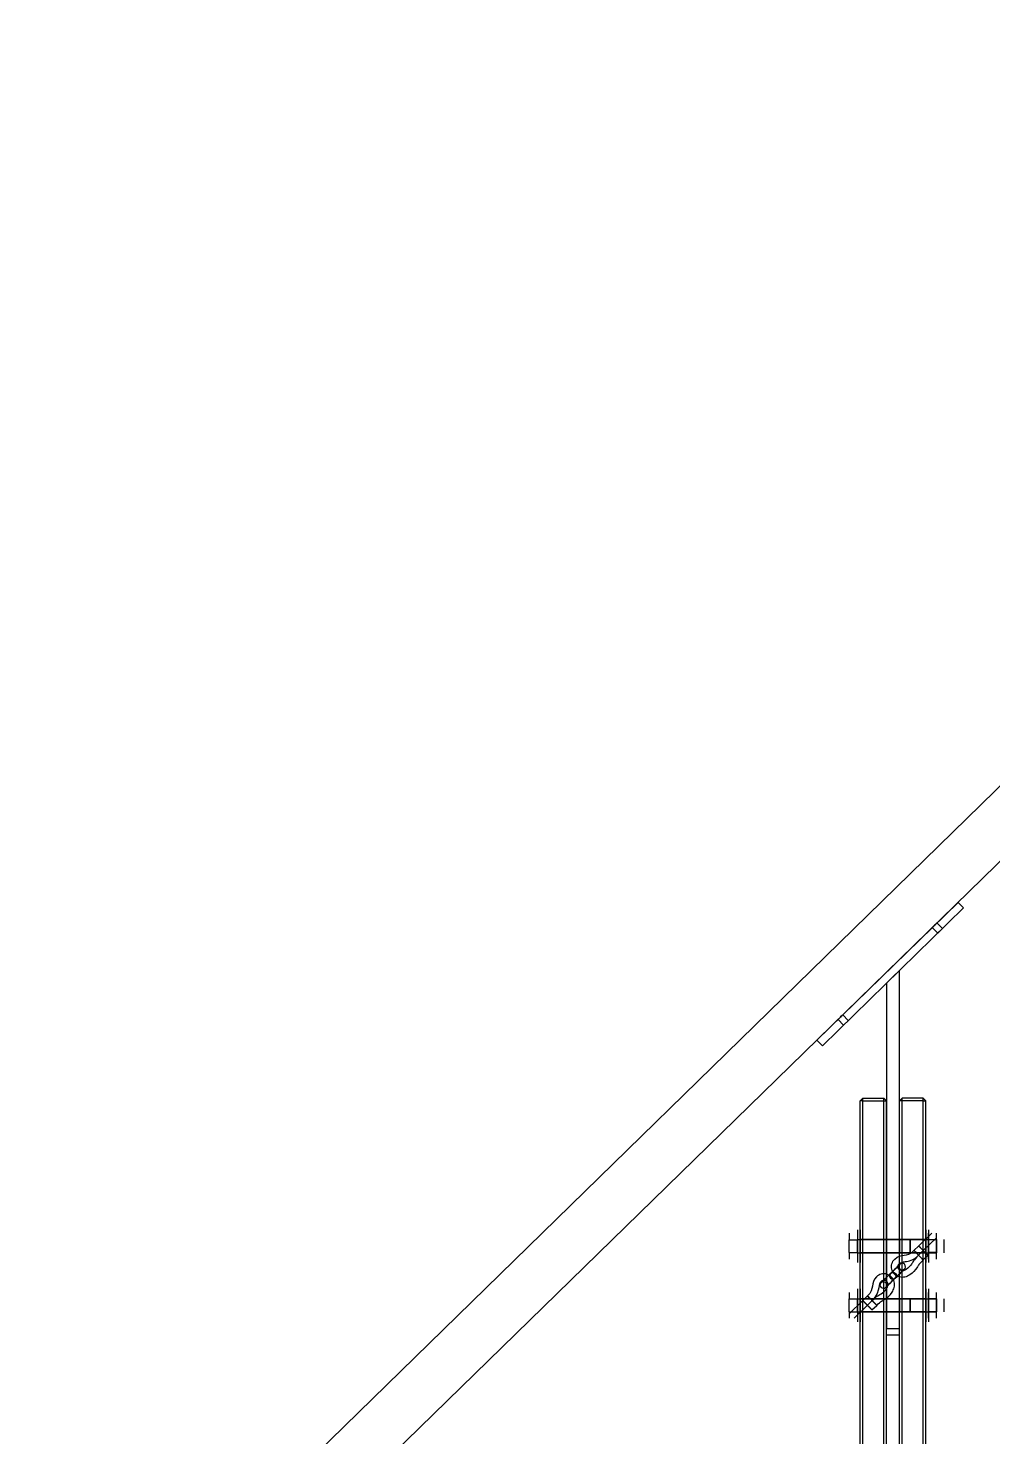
# Model space of a CAD drawing. Extents: x 0 to 2438, y 0 to 2056.
# Drawn here: x 734 to 1100, y 1137 to 1673 of the extents above; entities that cross this region are included whole.
import ezdxf

# ---------------------------------------------------------------- set-up
doc = ezdxf.new("R2010")
doc.units = 0
doc.layers.get('0').update_dxf_attribs({"linetype": 'CONTINUOUS'})

msp = doc.modelspace()

# ---------------------------------------------------------------- linework, layer by layer
at = {"color": 253}
for p, q in [((378.686, 677.736), (1398.38, 1673.15)), ((392.945, 663.127), (1412.64, 1658.54)), ((392.945, 663.127), (1412.64, 1658.54)), ((1087.01, 1340.67), (1033.34, 1288.28)), ((1087.01, 1340.67), (1033.34, 1288.28)), ((1089.11, 1338.52), (1087.01, 1340.67)), ((1089.11, 1338.52), (1087.01, 1340.67)), ((1035.44, 1286.13), (1089.11, 1338.52)), ((1077.17, 1331.06), (1079.27, 1328.92)), ((1078.96, 1332.81), (1081.06, 1330.66)), ((1064.77, 1314.77), (1059.77, 1309.89)), ((1062.21, 1312.27), (1064.77, 1314.77)), ((1062.24, 1312.29), (1064.77, 1314.77)), ((1062.27, 1312.33), (1064.77, 1314.77)), ((1062.44, 1312.5), (1064.77, 1314.77)), ((1064.77, 1178.63), (1064.77, 1314.77)), ((1059.77, 1309.89), (1059.77, 1178.63)), ((1043.18, 1297.88), (1045.28, 1295.74)), ((1041.39, 1296.14), (1043.49, 1293.99)), ((1033.34, 1288.28), (1035.44, 1286.13)), ((1033.34, 1288.28), (1035.44, 1286.13)), ((1049.77, 1265.13), (1050.77, 1266.13)), ((1049.77, 717.134), (1049.77, 1265.13)), ((1050.77, 1265.13), (1049.77, 1265.13)), ((1050.77, 1266.13), (1058.77, 1266.13)), ((1050.77, 1265.13), (1050.77, 1266.13)), ((1050.77, 717.134), (1050.77, 1265.13)), ((1050.77, 1265.13), (1058.77, 1265.13)), ((1058.77, 1265.13), (1058.77, 1266.13)), ((1059.77, 1265.13), (1058.77, 1266.13)), ((1058.77, 717.134), (1058.77, 1265.13)), ((1058.77, 1265.13), (1059.77, 1265.13)), ((1059.77, 1178.63), (1059.77, 1265.13)), ((1059.77, 717.134), (1059.77, 1265.13)), ((1064.77, 1265.13), (1065.77, 1266.13)), ((1064.77, 717.134), (1064.77, 1265.13)), ((1065.77, 1265.13), (1064.77, 1265.13)), ((1073.77, 1266.13), (1065.77, 1266.13)), ((1065.77, 1265.13), (1065.77, 1266.13)), ((1073.77, 1265.13), (1065.77, 1265.13)), ((1065.77, 717.134), (1065.77, 1265.13)), ((1074.77, 1265.13), (1073.77, 1266.13)), ((1073.77, 1265.13), (1073.77, 1266.13)), ((1073.77, 1265.13), (1074.77, 1265.13)), ((1073.77, 717.134), (1073.77, 1265.13)), ((1074.77, 717.134), (1074.77, 1265.13)), ((1045.57, 1214.79), (1045.57, 1212.34)), ((1045.57, 1207.43), (1045.57, 1212.34)), ((1045.57, 1212.34), (1048.77, 1212.34)), ((1048.77, 1216.13), (1048.77, 1203.64)), ((1048.77, 1214.79), (1048.77, 1212.34)), ((1048.77, 1214.79), (1048.77, 1212.34)), ((1048.77, 1209.88), (1048.77, 1212.38)), ((1048.77, 1212.38), (1048.77, 1207.38)), ((1048.77, 1212.34), (1048.77, 1212.38)), ((1048.77, 1212.38), (1048.77, 1212.34)), ((1048.77, 1212.38), (1049.77, 1212.38)), ((1048.77, 1212.38), (1064.77, 1212.38)), ((1048.77, 1212.34), (1048.77, 1211.53)), ((1048.77, 1211.53), (1048.77, 1212.34)), ((1048.77, 1207.43), (1048.77, 1212.34)), ((1048.77, 1207.43), (1048.77, 1212.34)), ((1048.77, 1211.53), (1048.77, 1210.69)), ((1048.77, 1210.69), (1048.77, 1211.53)), ((1049.77, 1209.88), (1049.77, 1216.13)), ((1049.77, 1216.13), (1049.77, 1203.64)), ((1049.77, 1209.88), (1049.77, 1212.38)), ((1049.77, 1212.38), (1049.77, 1207.38)), ((1049.77, 1209.88), (1049.77, 1212.38)), ((1049.77, 1212.38), (1049.77, 1207.38)), ((1059.77, 1212.38), (1049.77, 1212.38)), ((1059.77, 1209.88), (1059.77, 1212.38)), ((1059.77, 1212.38), (1059.77, 1207.38)), ((1059.77, 1209.88), (1059.77, 1212.38)), ((1059.77, 1212.38), (1059.77, 1207.38)), ((1064.77, 1212.38), (1059.77, 1212.38)), ((1064.77, 1209.88), (1064.77, 1212.38)), ((1064.77, 1212.38), (1064.77, 1207.38)), ((1064.77, 1209.88), (1064.77, 1212.38)), ((1064.77, 1212.38), (1064.77, 1207.38)), ((1064.77, 1212.38), (1068.77, 1212.38)), ((1074.77, 1212.38), (1064.77, 1212.38)), ((1068.77, 1207.38), (1068.77, 1212.38)), ((1068.77, 1212.38), (1068.77, 1209.88)), ((1068.77, 1212.38), (1078.77, 1212.38)), ((1077, 1214.79), (1072.06, 1209.97)), ((1073.81, 1208.19), (1078.77, 1213.03)), ((1074.77, 1209.88), (1074.77, 1216.13)), ((1074.77, 1216.13), (1074.77, 1203.64)), ((1074.77, 1209.88), (1074.77, 1212.38)), ((1074.77, 1212.38), (1074.77, 1207.38)), ((1074.77, 1209.88), (1074.77, 1212.38)), ((1074.77, 1212.38), (1074.77, 1207.38)), ((1074.77, 1212.38), (1075.77, 1212.38)), ((1075.77, 1216.13), (1075.77, 1203.64)), ((1075.77, 1212.34), (1075.77, 1214.79)), ((1075.77, 1212.34), (1075.77, 1214.79)), ((1075.77, 1209.88), (1075.77, 1212.38)), ((1075.77, 1212.38), (1075.77, 1207.38)), ((1075.77, 1209.88), (1075.77, 1212.38)), ((1075.77, 1212.38), (1075.77, 1207.38)), ((1075.77, 1212.38), (1078.77, 1212.38)), ((1075.77, 1212.34), (1075.77, 1207.43)), ((1078.77, 1212.34), (1075.77, 1212.34)), ((1075.77, 1212.34), (1075.77, 1207.43)), ((1078.77, 1212.34), (1078.77, 1214.79)), ((1078.77, 1209.88), (1078.77, 1212.38)), ((1078.77, 1212.38), (1078.77, 1207.38)), ((1078.77, 1212.34), (1078.77, 1207.43)), ((1081.77, 1207.38), (1081.77, 1212.38)), ((1045.57, 1207.43), (1045.57, 1204.98)), ((1045.57, 1207.43), (1048.77, 1207.43)), ((1048.77, 1210.69), (1048.77, 1209.88)), ((1048.77, 1209.07), (1048.77, 1210.69)), ((1048.77, 1207.38), (1048.77, 1209.88)), ((1048.77, 1209.88), (1048.77, 1209.07)), ((1048.77, 1208.24), (1048.77, 1209.07)), ((1048.77, 1209.07), (1048.77, 1208.24)), ((1048.77, 1207.43), (1048.77, 1208.24)), ((1048.77, 1208.24), (1048.77, 1207.43)), ((1048.77, 1207.43), (1048.77, 1207.38)), ((1048.77, 1207.38), (1048.77, 1207.43)), ((1048.77, 1207.43), (1048.77, 1204.98)), ((1048.77, 1207.43), (1048.77, 1204.98)), ((1048.77, 1207.38), (1049.77, 1207.38)), ((1048.77, 1207.38), (1064.77, 1207.38)), ((1049.77, 1203.64), (1049.77, 1209.88)), ((1049.77, 1207.38), (1049.77, 1209.88)), ((1049.77, 1207.38), (1049.77, 1209.88)), ((1059.77, 1207.38), (1049.77, 1207.38)), ((1059.77, 1207.38), (1059.77, 1209.88)), ((1059.77, 1207.38), (1059.77, 1209.88)), ((1064.77, 1207.38), (1059.77, 1207.38)), ((1064.77, 1207.38), (1064.77, 1209.88)), ((1064.77, 1207.38), (1064.77, 1209.88)), ((1064.77, 1207.38), (1068.77, 1207.38)), ((1074.77, 1207.38), (1064.77, 1207.38)), ((1068.77, 1209.88), (1068.77, 1207.38)), ((1068.77, 1207.38), (1078.77, 1207.38)), ((1070.27, 1208.23), (1072.06, 1209.97)), ((1073.81, 1208.19), (1072.02, 1206.44)), ((1072.02, 1206.44), (1073.81, 1208.19)), ((1072.04, 1206.42), (1072.02, 1206.44)), ((1072.02, 1206.44), (1072.04, 1206.42)), ((1072.11, 1206.35), (1072.04, 1206.42)), ((1072.04, 1206.42), (1072.11, 1206.35)), ((1072.06, 1209.97), (1072.08, 1209.95)), ((1072.08, 1209.95), (1072.06, 1209.97)), ((1072.08, 1209.95), (1072.06, 1209.97)), ((1072.06, 1209.97), (1072.08, 1209.95)), ((1072.08, 1209.95), (1072.15, 1209.89)), ((1072.15, 1209.89), (1072.08, 1209.95)), ((1072.15, 1209.89), (1072.08, 1209.95)), ((1072.08, 1209.95), (1072.15, 1209.89)), ((1072.21, 1206.25), (1072.11, 1206.35)), ((1072.11, 1206.35), (1072.21, 1206.25)), ((1072.15, 1209.89), (1072.25, 1209.78)), ((1072.25, 1209.78), (1072.15, 1209.89)), ((1072.25, 1209.78), (1072.15, 1209.89)), ((1072.15, 1209.89), (1072.25, 1209.78)), ((1072.35, 1206.1), (1072.21, 1206.25)), ((1072.21, 1206.25), (1072.35, 1206.1)), ((1072.25, 1209.78), (1072.4, 1209.64)), ((1072.4, 1209.64), (1072.25, 1209.78)), ((1072.4, 1209.64), (1072.25, 1209.78)), ((1072.25, 1209.78), (1072.4, 1209.64)), ((1072.51, 1205.93), (1072.35, 1206.1)), ((1072.35, 1206.1), (1072.51, 1205.93)), ((1072.4, 1209.64), (1072.56, 1209.47)), ((1072.56, 1209.47), (1072.4, 1209.64)), ((1072.56, 1209.47), (1072.4, 1209.64)), ((1072.4, 1209.64), (1072.56, 1209.47)), ((1072.7, 1205.75), (1072.51, 1205.93)), ((1072.51, 1205.93), (1072.7, 1205.75)), ((1072.56, 1209.47), (1072.74, 1209.28)), ((1072.74, 1209.28), (1072.56, 1209.47)), ((1072.74, 1209.28), (1072.56, 1209.47)), ((1072.56, 1209.47), (1072.74, 1209.28)), ((1072.9, 1205.55), (1072.7, 1205.75)), ((1072.7, 1205.75), (1072.9, 1205.55)), ((1072.74, 1209.28), (1073.13, 1208.88)), ((1073.13, 1208.88), (1072.74, 1209.28)), ((1073.13, 1208.88), (1072.74, 1209.28)), ((1072.74, 1209.28), (1073.13, 1208.88)), ((1073.09, 1205.35), (1072.9, 1205.55)), ((1072.9, 1205.55), (1073.09, 1205.35)), ((1073.13, 1208.88), (1073.32, 1208.69)), ((1073.32, 1208.69), (1073.13, 1208.88)), ((1073.32, 1208.69), (1073.13, 1208.88)), ((1073.13, 1208.88), (1073.32, 1208.69)), ((1073.32, 1208.69), (1073.48, 1208.52)), ((1073.48, 1208.52), (1073.32, 1208.69)), ((1073.48, 1208.52), (1073.32, 1208.69)), ((1073.32, 1208.69), (1073.48, 1208.52)), ((1073.48, 1208.52), (1073.62, 1208.38)), ((1073.62, 1208.38), (1073.48, 1208.52)), ((1073.62, 1208.38), (1073.48, 1208.52)), ((1073.48, 1208.52), (1073.62, 1208.38)), ((1073.62, 1208.38), (1073.72, 1208.27)), ((1073.72, 1208.27), (1073.62, 1208.38)), ((1073.72, 1208.27), (1073.62, 1208.38)), ((1073.62, 1208.38), (1073.72, 1208.27)), ((1073.72, 1208.27), (1073.79, 1208.21)), ((1073.79, 1208.21), (1073.72, 1208.27)), ((1073.79, 1208.21), (1073.72, 1208.27)), ((1073.72, 1208.27), (1073.79, 1208.21)), ((1075.56, 1206.4), (1073.77, 1204.65)), ((1073.79, 1208.21), (1073.81, 1208.19)), ((1073.81, 1208.19), (1073.79, 1208.21)), ((1073.81, 1208.19), (1073.79, 1208.21)), ((1073.79, 1208.21), (1073.81, 1208.19)), ((1073.83, 1208.17), (1073.81, 1208.19)), ((1073.81, 1208.19), (1073.83, 1208.17)), ((1073.9, 1208.1), (1073.83, 1208.17)), ((1073.83, 1208.17), (1073.9, 1208.1)), ((1074, 1207.99), (1073.9, 1208.1)), ((1073.9, 1208.1), (1074, 1207.99)), ((1074.14, 1207.85), (1074, 1207.99)), ((1074, 1207.99), (1074.14, 1207.85)), ((1074.3, 1207.68), (1074.14, 1207.85)), ((1074.14, 1207.85), (1074.3, 1207.68)), ((1074.49, 1207.49), (1074.3, 1207.68)), ((1074.3, 1207.68), (1074.49, 1207.49)), ((1074.68, 1207.29), (1074.49, 1207.49)), ((1074.49, 1207.49), (1074.68, 1207.29)), ((1074.88, 1207.09), (1074.68, 1207.29)), ((1074.68, 1207.29), (1074.88, 1207.09)), ((1074.77, 1203.64), (1074.77, 1209.88)), ((1074.77, 1207.38), (1074.77, 1209.88)), ((1074.77, 1207.38), (1074.77, 1209.88)), ((1074.77, 1207.38), (1075.77, 1207.38)), ((1075.06, 1206.9), (1074.88, 1207.09)), ((1074.88, 1207.09), (1075.06, 1206.9)), ((1075.23, 1206.74), (1075.06, 1206.9)), ((1075.06, 1206.9), (1075.23, 1206.74)), ((1075.37, 1206.6), (1075.23, 1206.74)), ((1075.23, 1206.74), (1075.37, 1206.6)), ((1075.47, 1206.49), (1075.37, 1206.6)), ((1075.37, 1206.6), (1075.47, 1206.49)), ((1075.53, 1206.42), (1075.47, 1206.49)), ((1075.47, 1206.49), (1075.53, 1206.42)), ((1075.56, 1206.4), (1075.53, 1206.42)), ((1075.53, 1206.42), (1075.56, 1206.4)), ((1075.77, 1207.38), (1075.77, 1209.88)), ((1075.77, 1207.38), (1075.77, 1209.88)), ((1078.77, 1207.43), (1075.77, 1207.43)), ((1075.77, 1204.98), (1075.77, 1207.43)), ((1075.77, 1204.98), (1075.77, 1207.43)), ((1075.77, 1207.38), (1078.77, 1207.38)), ((1078.77, 1207.38), (1078.77, 1209.88)), ((1078.77, 1204.98), (1078.77, 1207.43)), ((1073.27, 1205.16), (1073.09, 1205.35)), ((1073.09, 1205.35), (1073.27, 1205.16)), ((1073.44, 1204.99), (1073.27, 1205.16)), ((1073.27, 1205.16), (1073.44, 1204.99)), ((1073.58, 1204.85), (1073.44, 1204.99)), ((1073.44, 1204.99), (1073.58, 1204.85)), ((1073.68, 1204.74), (1073.58, 1204.85)), ((1073.58, 1204.85), (1073.68, 1204.74)), ((1073.75, 1204.67), (1073.68, 1204.74)), ((1073.68, 1204.74), (1073.75, 1204.67)), ((1073.77, 1204.65), (1073.75, 1204.67)), ((1073.75, 1204.67), (1073.77, 1204.65)), ((1063.17, 1199.51), (1063.17, 1199.51)), ((1045.57, 1192.29), (1045.57, 1189.84)), ((1045.57, 1184.93), (1045.57, 1189.84)), ((1045.57, 1189.84), (1048.77, 1189.84)), ((1048.77, 1193.63), (1048.77, 1181.13)), ((1048.77, 1192.29), (1048.77, 1189.84)), ((1048.77, 1192.29), (1048.77, 1189.84)), ((1048.77, 1187.38), (1048.77, 1189.88)), ((1048.77, 1189.88), (1048.77, 1184.88)), ((1048.77, 1189.84), (1048.77, 1189.88)), ((1048.77, 1189.88), (1048.77, 1189.84)), ((1048.77, 1189.88), (1049.77, 1189.88)), ((1048.77, 1189.88), (1064.77, 1189.88)), ((1048.77, 1189.84), (1048.77, 1189.02)), ((1048.77, 1189.02), (1048.77, 1189.84)), ((1048.77, 1184.93), (1048.77, 1189.84)), ((1048.77, 1184.93), (1048.77, 1189.84)), ((1049.77, 1187.38), (1049.77, 1193.63)), ((1049.77, 1193.63), (1049.77, 1181.13)), ((1049.77, 1187.38), (1049.77, 1189.88)), ((1049.77, 1189.88), (1049.77, 1184.88)), ((1049.77, 1187.38), (1049.77, 1189.88)), ((1049.77, 1189.88), (1049.77, 1184.88)), ((1059.77, 1189.88), (1049.77, 1189.88)), ((1052.6, 1190.97), (1050.81, 1189.22)), ((1059.77, 1187.38), (1059.77, 1189.88)), ((1059.77, 1189.88), (1059.77, 1184.88)), ((1059.77, 1187.38), (1059.77, 1189.88)), ((1059.77, 1189.88), (1059.77, 1184.88)), ((1064.77, 1189.88), (1059.77, 1189.88)), ((1064.77, 1187.38), (1064.77, 1189.88)), ((1064.77, 1189.88), (1064.77, 1184.88)), ((1064.77, 1187.38), (1064.77, 1189.88)), ((1064.77, 1189.88), (1064.77, 1184.88)), ((1064.77, 1189.88), (1068.77, 1189.88)), ((1074.77, 1189.88), (1064.77, 1189.88)), ((1068.77, 1184.88), (1068.77, 1189.88)), ((1068.77, 1189.88), (1068.77, 1187.38)), ((1068.77, 1189.88), (1078.77, 1189.88)), ((1074.77, 1187.38), (1074.77, 1193.63)), ((1074.77, 1193.63), (1074.77, 1181.13)), ((1074.77, 1187.38), (1074.77, 1189.88)), ((1074.77, 1189.88), (1074.77, 1184.88)), ((1074.77, 1187.38), (1074.77, 1189.88)), ((1074.77, 1189.88), (1074.77, 1184.88)), ((1074.77, 1189.88), (1075.77, 1189.88)), ((1075.77, 1193.63), (1075.77, 1181.13)), ((1075.77, 1189.84), (1075.77, 1192.29)), ((1075.77, 1189.84), (1075.77, 1192.29)), ((1075.77, 1187.38), (1075.77, 1189.88)), ((1075.77, 1189.88), (1075.77, 1184.88)), ((1075.77, 1187.38), (1075.77, 1189.88)), ((1075.77, 1189.88), (1075.77, 1184.88)), ((1075.77, 1189.88), (1078.77, 1189.88)), ((1075.77, 1189.84), (1075.77, 1184.93)), ((1078.77, 1189.84), (1075.77, 1189.84)), ((1075.77, 1189.84), (1075.77, 1184.93)), ((1078.77, 1189.84), (1078.77, 1192.29)), ((1078.77, 1187.38), (1078.77, 1189.88)), ((1078.77, 1189.88), (1078.77, 1184.88)), ((1078.77, 1189.84), (1078.77, 1184.93)), ((1081.77, 1184.88), (1081.77, 1189.88)), ((1050.81, 1189.22), (1045.57, 1184.11)), ((1045.57, 1184.93), (1045.57, 1182.48)), ((1045.57, 1184.93), (1048.77, 1184.93)), ((1047.47, 1182.48), (1052.55, 1187.44)), ((1048.77, 1189.02), (1048.77, 1188.19)), ((1048.77, 1188.19), (1048.77, 1189.02)), ((1048.77, 1188.19), (1048.77, 1187.38)), ((1048.77, 1186.57), (1048.77, 1188.19)), ((1048.77, 1184.88), (1048.77, 1187.38)), ((1048.77, 1187.38), (1048.77, 1186.57)), ((1048.77, 1185.74), (1048.77, 1186.57)), ((1048.77, 1186.57), (1048.77, 1185.74)), ((1048.77, 1184.93), (1048.77, 1185.74)), ((1048.77, 1185.74), (1048.77, 1184.93)), ((1048.77, 1184.93), (1048.77, 1184.88)), ((1048.77, 1184.88), (1048.77, 1184.93)), ((1048.77, 1184.93), (1048.77, 1182.48)), ((1048.77, 1184.93), (1048.77, 1182.48)), ((1048.77, 1184.88), (1049.77, 1184.88)), ((1048.77, 1184.88), (1064.77, 1184.88)), ((1049.77, 1181.13), (1049.77, 1187.38)), ((1049.77, 1184.88), (1049.77, 1187.38)), ((1049.77, 1184.88), (1049.77, 1187.38)), ((1059.77, 1184.88), (1049.77, 1184.88)), ((1050.81, 1189.22), (1050.83, 1189.2)), ((1050.83, 1189.2), (1050.81, 1189.22)), ((1050.83, 1189.2), (1050.81, 1189.22)), ((1050.81, 1189.22), (1050.83, 1189.2)), ((1050.83, 1189.2), (1050.89, 1189.14)), ((1050.89, 1189.14), (1050.83, 1189.2)), ((1050.89, 1189.14), (1050.83, 1189.2)), ((1050.83, 1189.2), (1050.89, 1189.14)), ((1050.89, 1189.14), (1051, 1189.03)), ((1051, 1189.03), (1050.89, 1189.14)), ((1051, 1189.03), (1050.89, 1189.14)), ((1050.89, 1189.14), (1051, 1189.03)), ((1051, 1189.03), (1051.14, 1188.89)), ((1051.14, 1188.89), (1051, 1189.03)), ((1051.14, 1188.89), (1051, 1189.03)), ((1051, 1189.03), (1051.14, 1188.89)), ((1051.14, 1188.89), (1051.3, 1188.72)), ((1051.3, 1188.72), (1051.14, 1188.89)), ((1051.3, 1188.72), (1051.14, 1188.89)), ((1051.14, 1188.89), (1051.3, 1188.72)), ((1051.3, 1188.72), (1051.49, 1188.53)), ((1051.49, 1188.53), (1051.3, 1188.72)), ((1051.49, 1188.53), (1051.3, 1188.72)), ((1051.3, 1188.72), (1051.49, 1188.53)), ((1051.49, 1188.53), (1051.68, 1188.33)), ((1051.68, 1188.33), (1051.49, 1188.53)), ((1051.68, 1188.33), (1051.49, 1188.53)), ((1051.49, 1188.53), (1051.68, 1188.33)), ((1051.68, 1188.33), (1051.88, 1188.13)), ((1051.88, 1188.13), (1051.68, 1188.33)), ((1051.88, 1188.13), (1051.68, 1188.33)), ((1051.68, 1188.33), (1051.88, 1188.13)), ((1051.88, 1188.13), (1052.06, 1187.94)), ((1052.06, 1187.94), (1051.88, 1188.13)), ((1052.06, 1187.94), (1051.88, 1188.13)), ((1051.88, 1188.13), (1052.06, 1187.94)), ((1052.06, 1187.94), (1052.23, 1187.77)), ((1052.23, 1187.77), (1052.06, 1187.94)), ((1052.23, 1187.77), (1052.06, 1187.94)), ((1052.06, 1187.94), (1052.23, 1187.77)), ((1052.23, 1187.77), (1052.36, 1187.63)), ((1052.36, 1187.63), (1052.23, 1187.77)), ((1052.36, 1187.63), (1052.23, 1187.77)), ((1052.23, 1187.77), (1052.36, 1187.63)), ((1052.36, 1187.63), (1052.47, 1187.52)), ((1052.47, 1187.52), (1052.36, 1187.63)), ((1052.47, 1187.52), (1052.36, 1187.63)), ((1052.36, 1187.63), (1052.47, 1187.52)), ((1052.47, 1187.52), (1052.53, 1187.46)), ((1052.53, 1187.46), (1052.47, 1187.52)), ((1052.53, 1187.46), (1052.47, 1187.52)), ((1052.47, 1187.52), (1052.53, 1187.46)), ((1052.53, 1187.46), (1052.55, 1187.44)), ((1052.55, 1187.44), (1052.53, 1187.46)), ((1052.55, 1187.44), (1052.53, 1187.46)), ((1052.53, 1187.46), (1052.55, 1187.44)), ((1052.55, 1187.44), (1054.34, 1189.18)), ((1054.34, 1189.18), (1052.55, 1187.44)), ((1052.58, 1187.41), (1052.55, 1187.44)), ((1052.55, 1187.44), (1052.58, 1187.41)), ((1052.64, 1187.35), (1052.58, 1187.41)), ((1052.58, 1187.41), (1052.64, 1187.35)), ((1052.75, 1187.24), (1052.64, 1187.35)), ((1052.64, 1187.35), (1052.75, 1187.24)), ((1052.88, 1187.1), (1052.75, 1187.24)), ((1052.75, 1187.24), (1052.88, 1187.1)), ((1053.05, 1186.93), (1052.88, 1187.1)), ((1052.88, 1187.1), (1053.05, 1186.93)), ((1053.23, 1186.74), (1053.05, 1186.93)), ((1053.05, 1186.93), (1053.23, 1186.74)), ((1053.43, 1186.54), (1053.23, 1186.74)), ((1053.23, 1186.74), (1053.43, 1186.54)), ((1053.62, 1186.34), (1053.43, 1186.54)), ((1053.43, 1186.54), (1053.62, 1186.34)), ((1053.81, 1186.15), (1053.62, 1186.34)), ((1053.62, 1186.34), (1053.81, 1186.15)), ((1053.97, 1185.98), (1053.81, 1186.15)), ((1053.81, 1186.15), (1053.97, 1185.98)), ((1054.11, 1185.84), (1053.97, 1185.98)), ((1053.97, 1185.98), (1054.11, 1185.84)), ((1054.21, 1185.74), (1054.11, 1185.84)), ((1054.11, 1185.84), (1054.21, 1185.74)), ((1054.28, 1185.67), (1054.21, 1185.74)), ((1054.21, 1185.74), (1054.28, 1185.67)), ((1054.3, 1185.65), (1054.28, 1185.67)), ((1054.28, 1185.67), (1054.3, 1185.65)), ((1054.3, 1185.65), (1056.09, 1187.39)), ((1054.36, 1189.16), (1054.34, 1189.18)), ((1054.34, 1189.18), (1054.36, 1189.16)), ((1054.43, 1189.09), (1054.36, 1189.16)), ((1054.36, 1189.16), (1054.43, 1189.09)), ((1054.53, 1188.99), (1054.43, 1189.09)), ((1054.43, 1189.09), (1054.53, 1188.99)), ((1054.67, 1188.84), (1054.53, 1188.99)), ((1054.53, 1188.99), (1054.67, 1188.84)), ((1054.84, 1188.68), (1054.67, 1188.84)), ((1054.67, 1188.84), (1054.84, 1188.68)), ((1055.02, 1188.49), (1054.84, 1188.68)), ((1054.84, 1188.68), (1055.02, 1188.49)), ((1055.22, 1188.29), (1055.02, 1188.49)), ((1055.02, 1188.49), (1055.22, 1188.29)), ((1055.41, 1188.09), (1055.22, 1188.29)), ((1055.22, 1188.29), (1055.41, 1188.09)), ((1055.6, 1187.9), (1055.41, 1188.09)), ((1055.41, 1188.09), (1055.6, 1187.9)), ((1055.76, 1187.73), (1055.6, 1187.9)), ((1055.6, 1187.9), (1055.76, 1187.73)), ((1055.9, 1187.59), (1055.76, 1187.73)), ((1055.76, 1187.73), (1055.9, 1187.59)), ((1056, 1187.48), (1055.9, 1187.59)), ((1055.9, 1187.59), (1056, 1187.48)), ((1056.07, 1187.41), (1056, 1187.48)), ((1056, 1187.48), (1056.07, 1187.41)), ((1056.09, 1187.39), (1056.07, 1187.41)), ((1056.07, 1187.41), (1056.09, 1187.39)), ((1059.77, 1184.88), (1059.77, 1187.38)), ((1059.77, 1184.88), (1059.77, 1187.38)), ((1064.77, 1184.88), (1059.77, 1184.88)), ((1064.77, 1184.88), (1064.77, 1187.38)), ((1064.77, 1184.88), (1064.77, 1187.38)), ((1064.77, 1184.88), (1068.77, 1184.88)), ((1074.77, 1184.88), (1064.77, 1184.88)), ((1068.77, 1187.38), (1068.77, 1184.88)), ((1068.77, 1184.88), (1078.77, 1184.88)), ((1074.77, 1181.13), (1074.77, 1187.38)), ((1074.77, 1184.88), (1074.77, 1187.38)), ((1074.77, 1184.88), (1074.77, 1187.38)), ((1074.77, 1184.88), (1075.77, 1184.88)), ((1075.77, 1184.88), (1075.77, 1187.38)), ((1075.77, 1184.88), (1075.77, 1187.38)), ((1078.77, 1184.93), (1075.77, 1184.93)), ((1075.77, 1182.48), (1075.77, 1184.93)), ((1075.77, 1182.48), (1075.77, 1184.93)), ((1075.77, 1184.88), (1078.77, 1184.88)), ((1078.77, 1184.88), (1078.77, 1187.38)), ((1078.77, 1182.48), (1078.77, 1184.93)), ((1059.77, 1176.13), (1059.77, 1178.63)), ((1059.77, 1178.63), (1064.77, 1178.63)), ((1059.77, 1176.13), (1064.77, 1176.13)), ((1064.77, 1176.13), (1064.77, 1178.63))]:
    msp.add_line(p, q, dxfattribs=at)
for points in [[(1078.06, 1331.94), (1077.57, 1331.45), (1077.17, 1331.06), (1077.17, 1331.06)], [(1077.17, 1331.06), (1077.17, 1331.06), (1077.57, 1331.45), (1078.06, 1331.94)], [(1078.06, 1331.94), (1078.56, 1332.42), (1078.96, 1332.81), (1078.96, 1332.81)], [(1078.96, 1332.81), (1078.96, 1332.81), (1078.56, 1332.42), (1078.06, 1331.94)], [(1079.27, 1328.92), (1079.27, 1328.92), (1079.67, 1329.31), (1080.16, 1329.79)], [(1042.29, 1297.01), (1041.79, 1296.53), (1041.39, 1296.14), (1041.39, 1296.14)], [(1041.39, 1296.14), (1041.39, 1296.14), (1041.79, 1296.53), (1042.29, 1297.01)], [(1042.29, 1297.01), (1042.78, 1297.49), (1043.18, 1297.88), (1043.18, 1297.88)], [(1043.18, 1297.88), (1043.18, 1297.88), (1042.78, 1297.49), (1042.29, 1297.01)], [(1043.49, 1293.99), (1043.49, 1293.99), (1043.89, 1294.38), (1044.38, 1294.86)], [(1062.94, 1205), (1065.4, 1207.25), (1067.63, 1205.55), (1070.27, 1208.23)], [(1069.22, 1204.56), (1070.09, 1204.89), (1071.03, 1205.47), (1072.02, 1206.44)], [(1072.02, 1206.44), (1071.09, 1205.53), (1070.54, 1204.87), (1070.14, 1204.33)], [(1070.27, 1208.23), (1070.27, 1208.23), (1070.37, 1208.13), (1070.53, 1207.97)], [(1070.53, 1207.97), (1070.37, 1208.13), (1070.27, 1208.23), (1070.27, 1208.23)], [(1070.53, 1207.97), (1070.69, 1207.8), (1070.92, 1207.57), (1071.15, 1207.34)], [(1071.15, 1207.34), (1070.92, 1207.57), (1070.69, 1207.8), (1070.53, 1207.97)], [(1071.15, 1207.34), (1071.38, 1207.1), (1071.6, 1206.87), (1071.77, 1206.7)], [(1071.77, 1206.7), (1071.6, 1206.87), (1071.38, 1207.1), (1071.15, 1207.34)], [(1071.77, 1206.7), (1071.93, 1206.54), (1072.02, 1206.44), (1072.02, 1206.44)], [(1072.02, 1206.44), (1072.02, 1206.44), (1071.93, 1206.54), (1071.77, 1206.7)], [(1061.31, 1199.44), (1062.06, 1200.17), (1062.81, 1200.9), (1063.43, 1201.51)], [(1063.49, 1201.57), (1062.88, 1200.98), (1062.14, 1200.26), (1061.4, 1199.53)], [(1061.84, 1201.09), (1061.5, 1202.5), (1061.91, 1203.98), (1062.94, 1205)], [(1062.88, 1199.27), (1062.4, 1199.77), (1062.03, 1200.39), (1061.84, 1201.09)], [(1063.15, 1197.74), (1064.08, 1198.65), (1065, 1199.55), (1065.66, 1200.2)], [(1063.43, 1201.51), (1064.04, 1202.11), (1064.52, 1202.58), (1064.77, 1202.82)], [(1064.77, 1202.82), (1064.53, 1202.59), (1064.08, 1202.14), (1063.49, 1201.57)], [(1064.27, 1201.71), (1064.21, 1201.95), (1064.21, 1202.24), (1064.29, 1202.51)], [(1064.77, 1200.92), (1064.52, 1201.14), (1064.34, 1201.43), (1064.27, 1201.71)], [(1064.29, 1202.51), (1064.37, 1202.79), (1064.51, 1203.04), (1064.69, 1203.21)], [(1064.77, 1202.76), (1064.54, 1202.38), (1064.54, 1201.88), (1064.77, 1201.49)], [(1064.69, 1203.21), (1064.72, 1203.24), (1064.74, 1203.26), (1064.77, 1203.29)], [(1064.77, 1203.29), (1064.95, 1203.44), (1065.24, 1203.59), (1065.63, 1203.72)], [(1064.77, 1202.82), (1064.91, 1202.95), (1064.98, 1203.02), (1064.98, 1203.02)], [(1064.86, 1202.91), (1064.84, 1202.88), (1064.8, 1202.85), (1064.77, 1202.82)], [(1064.87, 1202.91), (1064.84, 1202.86), (1064.8, 1202.81), (1064.77, 1202.76)], [(1064.77, 1201.49), (1064.78, 1201.48), (1064.79, 1201.46), (1064.8, 1201.44)], [(1065.36, 1200.59), (1065.16, 1200.65), (1064.95, 1200.76), (1064.77, 1200.92)], [(1066.06, 1200.59), (1065.73, 1200.26), (1065.28, 1199.83), (1064.77, 1199.33)], [(1064.8, 1202.84), (1064.8, 1202.84), (1064.82, 1202.85), (1064.87, 1202.91)], [(1064.83, 1202.87), (1064.81, 1202.85), (1064.8, 1202.84), (1064.8, 1202.84)], [(1064.8, 1201.44), (1064.95, 1201.22), (1065.17, 1201.04), (1065.42, 1200.95)], [(1064.9, 1202.94), (1064.89, 1202.93), (1064.86, 1202.9), (1064.83, 1202.87)], [(1064.98, 1203.02), (1064.98, 1203.02), (1064.93, 1202.98), (1064.86, 1202.91)], [(1064.92, 1202.97), (1064.92, 1202.96), (1064.93, 1202.97), (1064.9, 1202.94)], [(1064.95, 1203), (1064.94, 1202.99), (1064.93, 1202.98), (1064.92, 1202.97)], [(1064.98, 1203.02), (1064.98, 1203.02), (1064.97, 1203.01), (1064.95, 1203)], [(1065.87, 1203.37), (1065.54, 1203.38), (1065.21, 1203.25), (1064.98, 1203.03)], [(1064.98, 1203.03), (1064.98, 1203.02), (1064.98, 1203.02), (1064.98, 1203.02)], [(1066.24, 1200.59), (1065.89, 1200.52), (1065.6, 1200.52), (1065.36, 1200.59)], [(1065.42, 1200.95), (1065.67, 1200.86), (1065.96, 1200.85), (1066.21, 1200.93)], [(1065.63, 1203.72), (1066.01, 1203.84), (1066.49, 1203.95), (1067.02, 1204.03)], [(1065.66, 1200.2), (1066.33, 1200.85), (1066.73, 1201.23), (1066.72, 1201.23)], [(1066.74, 1203), (1066.52, 1203.23), (1066.19, 1203.37), (1065.87, 1203.37)], [(1066.72, 1201.23), (1066.72, 1201.23), (1066.49, 1201), (1066.06, 1200.59)], [(1066.21, 1200.93), (1066.4, 1200.99), (1066.57, 1201.09), (1066.71, 1201.22)], [(1067.35, 1201.07), (1066.97, 1200.83), (1066.58, 1200.67), (1066.24, 1200.59)], [(1066.72, 1201.23), (1066.36, 1201.14), (1067.56, 1201.17), (1066.74, 1203)], [(1066.71, 1201.22), (1066.78, 1201.29), (1066.77, 1201.28), (1066.76, 1201.27)], [(1066.73, 1201.24), (1066.71, 1201.22), (1066.72, 1201.23), (1066.72, 1201.23)], [(1066.72, 1201.23), (1066.73, 1201.23), (1066.72, 1201.23), (1066.72, 1201.23)], [(1066.76, 1201.27), (1066.75, 1201.26), (1066.74, 1201.25), (1066.73, 1201.24)], [(1067.02, 1204.03), (1067.59, 1204.13), (1068.35, 1204.22), (1069.22, 1204.56)], [(1069.32, 1203.05), (1068.87, 1202.38), (1068.11, 1201.54), (1067.35, 1201.07)], [(1071.39, 1201.66), (1070.77, 1200.75), (1069.86, 1199.71), (1068.68, 1198.96)], [(1069.66, 1203.6), (1069.53, 1203.4), (1069.43, 1203.22), (1069.32, 1203.05)], [(1070.14, 1204.33), (1069.94, 1204.06), (1069.78, 1203.81), (1069.66, 1203.6)], [(1071.78, 1202.29), (1071.67, 1202.1), (1071.54, 1201.9), (1071.39, 1201.66)], [(1072.17, 1202.87), (1072.02, 1202.66), (1071.9, 1202.48), (1071.78, 1202.29)], [(1073.77, 1204.65), (1072.91, 1203.81), (1072.46, 1203.28), (1072.17, 1202.87)], [(1056, 1198.22), (1053.69, 1195.82), (1055.35, 1193.55), (1052.6, 1190.97)], [(1057.75, 1196.43), (1056.51, 1195.8), (1058, 1193.27), (1054.34, 1189.18)], [(1059.93, 1199.23), (1058.53, 1199.61), (1057.05, 1199.23), (1056, 1198.22)], [(1057.44, 1195.15), (1057.44, 1195.48), (1057.59, 1195.8), (1057.82, 1196.03)], [(1057.8, 1194.27), (1057.57, 1194.5), (1057.44, 1194.83), (1057.44, 1195.15)], [(1059.59, 1196.02), (1058.27, 1196.87), (1057.57, 1195.8), (1057.82, 1196.04)], [(1059.26, 1196.82), (1058.79, 1196.97), (1058.09, 1196.79), (1057.75, 1196.43)], [(1057.82, 1196.04), (1057.82, 1196.03), (1058.2, 1196.4), (1058.84, 1197.03)], [(1057.82, 1196.04), (1057.82, 1196.04), (1057.86, 1196.08), (1057.94, 1196.15)], [(1057.82, 1196.03), (1057.82, 1196.04), (1057.82, 1196.04), (1057.82, 1196.04)], [(1057.94, 1196.15), (1058.14, 1196.35), (1058.64, 1196.83), (1059.31, 1197.49)], [(1058.84, 1197.03), (1059.48, 1197.66), (1060.39, 1198.54), (1061.31, 1199.44)], [(1059.95, 1196.4), (1059.75, 1196.6), (1059.5, 1196.76), (1059.26, 1196.82)], [(1059.31, 1197.49), (1059.91, 1198.08), (1060.65, 1198.8), (1061.4, 1199.53)], [(1059.55, 1194.24), (1059.72, 1194.4), (1060.21, 1194.88), (1060.72, 1195.38)], [(1060.62, 1195.27), (1059.95, 1194.62), (1059.56, 1194.24), (1059.57, 1194.25)], [(1059.67, 1194.36), (1060.06, 1194.83), (1060.02, 1195.59), (1059.59, 1196.02)], [(1060.72, 1195.38), (1061.13, 1195.77), (1061.82, 1196.45), (1059.67, 1194.36)], [(1059.83, 1193.73), (1060.07, 1194.1), (1060.25, 1194.48), (1060.33, 1194.82)], [(1059.85, 1194.52), (1060.03, 1194.7), (1060.3, 1194.96), (1060.63, 1195.29)], [(1061.73, 1198.15), (1061.25, 1198.64), (1060.64, 1199.03), (1059.93, 1199.23)], [(1060.35, 1195.7), (1060.29, 1195.94), (1060.15, 1196.2), (1059.95, 1196.4)], [(1060.33, 1194.82), (1060.41, 1195.17), (1060.41, 1195.47), (1060.35, 1195.7)], [(1063.15, 1197.74), (1062.21, 1196.83), (1061.28, 1195.92), (1060.62, 1195.27)], [(1060.63, 1195.29), (1061.3, 1195.94), (1062.22, 1196.84), (1063.15, 1197.74)], [(1061.11, 1198.17), (1061.02, 1198.4), (1061, 1198.63), (1061.04, 1198.83)], [(1061.48, 1197.67), (1061.18, 1197.9), (1061.01, 1198.28), (1061.02, 1198.66)], [(1061.02, 1198.65), (1061.01, 1197.96), (1061.56, 1197.39), (1062.26, 1197.38)], [(1062.28, 1199.88), (1061.6, 1199.89), (1061.03, 1199.34), (1061.02, 1198.65)], [(1062.27, 1199.88), (1061.58, 1199.88), (1061.02, 1199.32), (1061.02, 1198.63)], [(1061.02, 1198.66), (1061.03, 1198.97), (1061.15, 1199.27), (1061.36, 1199.49)], [(1061.02, 1198.63), (1061.02, 1197.94), (1061.58, 1197.38), (1062.27, 1197.38)], [(1061.04, 1198.83), (1061.09, 1199.12), (1061.22, 1199.36), (1061.4, 1199.53)], [(1061.38, 1197.76), (1061.26, 1197.88), (1061.17, 1198.03), (1061.11, 1198.17)], [(1061.36, 1199.49), (1061.62, 1199.77), (1062.01, 1199.91), (1062.38, 1199.88)], [(1061.38, 1197.76), (1061.49, 1197.64), (1061.64, 1197.54), (1061.78, 1197.48)], [(1062.1, 1199.87), (1061.81, 1199.83), (1061.58, 1199.7), (1061.4, 1199.53)], [(1062.33, 1197.38), (1062.03, 1197.37), (1061.72, 1197.47), (1061.48, 1197.67)], [(1062.77, 1196.32), (1062.59, 1197.02), (1062.22, 1197.65), (1061.73, 1198.15)], [(1061.78, 1197.48), (1062.01, 1197.38), (1062.24, 1197.37), (1062.44, 1197.39)], [(1062.76, 1199.78), (1062.53, 1199.88), (1062.3, 1199.9), (1062.1, 1199.87)], [(1062.26, 1197.38), (1062.94, 1197.37), (1063.51, 1197.93), (1063.52, 1198.62)], [(1063.52, 1198.63), (1063.52, 1199.32), (1062.96, 1199.88), (1062.27, 1199.88)], [(1062.27, 1197.38), (1062.96, 1197.38), (1063.52, 1197.94), (1063.52, 1198.63)], [(1063.52, 1198.62), (1063.53, 1199.31), (1062.98, 1199.87), (1062.28, 1199.88)], [(1063.04, 1197.65), (1062.84, 1197.49), (1062.59, 1197.4), (1062.33, 1197.38)], [(1062.38, 1199.88), (1062.68, 1199.85), (1062.98, 1199.71), (1063.18, 1199.49)], [(1062.44, 1197.39), (1062.73, 1197.44), (1062.97, 1197.57), (1063.15, 1197.74)], [(1063.17, 1199.51), (1063.05, 1199.63), (1062.91, 1199.72), (1062.76, 1199.78)], [(1062.76, 1194.22), (1062.92, 1194.9), (1062.95, 1195.61), (1062.77, 1196.32)], [(1064.68, 1198.19), (1063.98, 1198.38), (1063.37, 1198.77), (1062.88, 1199.27)], [(1063.52, 1198.63), (1063.52, 1198.26), (1063.34, 1197.88), (1063.04, 1197.65)], [(1064.77, 1199.33), (1064.27, 1198.84), (1063.71, 1198.29), (1063.15, 1197.74)], [(1063.51, 1198.44), (1063.46, 1198.14), (1063.32, 1197.91), (1063.15, 1197.74)], [(1063.17, 1199.51), (1063.29, 1199.38), (1063.37, 1199.24), (1063.43, 1199.1)], [(1063.18, 1199.49), (1063.4, 1199.26), (1063.52, 1198.95), (1063.52, 1198.63)], [(1063.43, 1199.1), (1063.52, 1198.86), (1063.54, 1198.63), (1063.51, 1198.44)], [(1066.78, 1198.15), (1066.11, 1198), (1065.39, 1197.99), (1064.68, 1198.19)], [(1068.68, 1198.96), (1068.09, 1198.58), (1067.45, 1198.3), (1066.78, 1198.15)], [(1052.6, 1190.97), (1052.6, 1190.97), (1052.69, 1190.88), (1052.85, 1190.71)], [(1052.85, 1190.71), (1052.69, 1190.88), (1052.6, 1190.97), (1052.6, 1190.97)], [(1052.85, 1190.71), (1053.01, 1190.54), (1053.24, 1190.31), (1053.47, 1190.08)], [(1053.47, 1190.08), (1053.24, 1190.31), (1053.01, 1190.54), (1052.85, 1190.71)], [(1053.47, 1190.08), (1053.7, 1189.84), (1053.93, 1189.61), (1054.09, 1189.44)], [(1054.09, 1189.44), (1053.93, 1189.61), (1053.7, 1189.84), (1053.47, 1190.08)], [(1054.09, 1189.44), (1054.25, 1189.28), (1054.34, 1189.18), (1054.34, 1189.18)], [(1054.34, 1189.18), (1054.34, 1189.18), (1054.25, 1189.28), (1054.09, 1189.44)], [(1054.34, 1189.18), (1055.27, 1190.09), (1055.95, 1190.63), (1056.5, 1191.01)], [(1056.5, 1191.01), (1056.78, 1191.2), (1057.02, 1191.36), (1057.24, 1191.48)], [(1057.24, 1191.48), (1057.45, 1191.6), (1057.62, 1191.7), (1057.79, 1191.81)], [(1057.79, 1191.81), (1058.48, 1192.23), (1059.34, 1192.98), (1059.83, 1193.73)], [(1057.8, 1194.27), (1058.03, 1194.03), (1058.35, 1193.9), (1058.68, 1193.89)], [(1058.5, 1189.32), (1058.69, 1189.43), (1058.9, 1189.55), (1059.13, 1189.7)], [(1058.68, 1193.89), (1059, 1193.88), (1059.33, 1194.02), (1059.56, 1194.24)], [(1059.13, 1189.7), (1060.07, 1190.29), (1061.13, 1191.18), (1061.91, 1192.34)], [(1059.46, 1194.15), (1059.4, 1194.09), (1059.36, 1194.06), (1059.55, 1194.24)], [(1059.63, 1194.31), (1059.61, 1194.29), (1059.53, 1194.22), (1059.46, 1194.15)], [(1059.56, 1194.24), (1059.57, 1194.25), (1059.56, 1194.24), (1059.57, 1194.25)], [(1059.57, 1194.25), (1059.57, 1194.25), (1059.66, 1194.34), (1059.85, 1194.52)], [(1059.57, 1194.25), (1059.57, 1194.24), (1059.57, 1194.25), (1059.58, 1194.26)], [(1059.58, 1194.26), (1059.58, 1194.26), (1059.58, 1194.26), (1059.59, 1194.27)], [(1059.59, 1194.27), (1059.59, 1194.27), (1059.6, 1194.28), (1059.62, 1194.3)], [(1059.62, 1194.3), (1059.64, 1194.32), (1059.66, 1194.34), (1059.63, 1194.31)], [(1061.91, 1192.34), (1062.29, 1192.92), (1062.59, 1193.55), (1062.76, 1194.22)], [(1056.09, 1187.39), (1056.95, 1188.23), (1057.5, 1188.67), (1057.91, 1188.95)], [(1057.91, 1188.95), (1058.13, 1189.09), (1058.31, 1189.21), (1058.5, 1189.32)]]:
    msp.add_open_spline(points, degree=3, dxfattribs=at)

doc.saveas('drawing.dxf')
